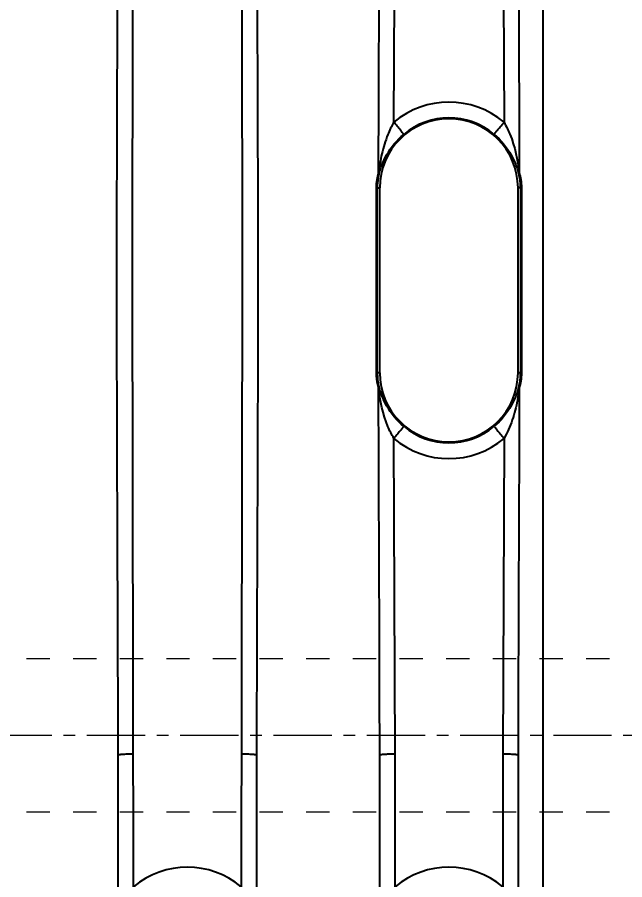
# Model space of a CAD drawing. Header units: millimetres. Extents: x 1147 to 12155, y -6137 to -4403.
# Drawn here: x 3959.4 to 3999.1, y -5354.2 to -5297.9 of the extents above; entities that cross this region are included whole.
import ezdxf

# ---------------------------------------------------------------- set-up
doc = ezdxf.new("R2010")
doc.units = ezdxf.units.MM
doc.header["$LTSCALE"] = 16.335
doc.header["$PDMODE"] = 3
doc.header["$PDSIZE"] = 0.3125
doc.linetypes.add('CENTER', pattern=[0.6, 0.375, -0.075, 0.075, -0.075])
doc.linetypes.add('HIDDEN', pattern=[0.2, 0.1, -0.1])
doc.layers.get('0').update_dxf_attribs({"linetype": 'CONTINUOUS'})
doc.layers.get('Defpoints').update_dxf_attribs({"linetype": 'CONTINUOUS'})
doc.layers.add('cool', color=153, linetype='HIDDEN', lineweight=9)
doc.styles.get("Standard").update_dxf_attribs({"font": 'txt', "width": 0.8})
doc.dimstyles.get("Standard").update_dxf_attribs({"dimtxt": 0.15625, "dimasz": 0.1875, "dimexe": 0.125, "dimexo": 0.0625, "dimtad": 0, "dimtih": 1, "dimtoh": 1, "dimdsep": 46, "dimtxsty": 'Standard', "dimcen": 0.09, "dimadec": 0, "dimazin": 0, "dimtp": 0.01, "dimtm": 0.01, "dimtfac": 1, "dimtofl": 0, "dimtmove": 0, "dimatfit": 3, "dimfxl": 0, "dimtolj": 1, "dimarcsym": 0})

# ---------------------------------------------------------------- blocks, each defined once
blk = doc.blocks.new('*D717')
at = {"color": 4, "lineweight": -2}
blk.add_line((3824.529, -5433.772), (3814.98, -5433.772), dxfattribs=at)
at = {"layer": 'Defpoints', "color": 0}
for p in [(4103.729, -5263.772), (3814.98, -5433.772), (3824.592, -5433.772)]:
    blk.add_point(p, dxfattribs=at)
at = {"color": 6, "insert": (3801.647, -5433.772), "char_height": 8, "attachment_point": 5}
blk.add_mtext('\\A1;170.00', dxfattribs=at)
blk = doc.blocks.new('*D718')
at = {"color": 4, "lineweight": -2}
blk.add_line((3847.666, -5468.772), (3814.98, -5468.772), dxfattribs=at)
at = {"layer": 'Defpoints', "color": 0}
for p in [(4103.729, -5263.772), (3814.98, -5468.772), (3847.729, -5468.772)]:
    blk.add_point(p, dxfattribs=at)
at = {"color": 6, "insert": (3800.58, -5468.772), "char_height": 8, "attachment_point": 5}
blk.add_mtext('\\A1;205.00', dxfattribs=at)
blk = doc.blocks.new('*D719')
at = {"color": 4, "lineweight": -2}
blk.add_line((3858.729, -5479.834), (3858.729, -5513.096), dxfattribs=at)
at = {"layer": 'Defpoints', "color": 0}
for p in [(4103.729, -5263.772), (3858.729, -5479.772), (3858.729, -5513.096)]:
    blk.add_point(p, dxfattribs=at)
at = {"color": 6, "insert": (3858.729, -5528.03), "char_height": 8, "attachment_point": 5, "rotation": 90}
blk.add_mtext('\\A1;245.00', dxfattribs=at)
blk = doc.blocks.new('*D720')
at = {"color": 4, "lineweight": -2}
blk.add_line((3993.729, -5274.535), (3993.729, -5513.096), dxfattribs=at)
at = {"layer": 'Defpoints', "color": 0}
for p in [(4103.729, -5263.772), (3993.729, -5274.473), (3993.729, -5513.096)]:
    blk.add_point(p, dxfattribs=at)
at = {"color": 6, "insert": (3993.729, -5525.363), "char_height": 8, "attachment_point": 5, "rotation": 90}
blk.add_mtext('\\A1;110.00', dxfattribs=at)
blk = doc.blocks.new('*D723')
at = {"color": 4, "lineweight": -2}
blk.add_line((3852.641, -5344.772), (3818.256, -5344.772), dxfattribs=at)
at = {"layer": 'Defpoints', "color": 0}
for p in [(4103.729, -5263.772), (3818.256, -5344.772), (3852.703, -5344.772)]:
    blk.add_point(p, dxfattribs=at)
at = {"color": 6, "insert": (3807.59, -5344.772), "char_height": 8, "attachment_point": 5}
blk.add_mtext('\\A1;81.00', dxfattribs=at)
blk = doc.blocks.new('37')
at = {"layer": 'cool', "ltscale": 0.932966}
for p, q in [((734.334, -76), (1170, -76)), ((734.334, -86), (1170, -86))]:
    blk.add_line(p, q, dxfattribs=at)
at = {"layer": 'cool', "color": 1, "linetype": 'CENTER', "ltscale": 0.621977}
blk.add_line((720, -81), (1175, -81), dxfattribs=at)

msp = doc.modelspace()

# ---------------------------------------------------------------- linework, layer by layer
at = {"color": 7, "linetype": 'Continuous'}
for p, q in [((3966.919, -5315.08), (3966.981, -5275.484)), ((3974.019, -5275.483), (3974.081, -5315.08)), ((3983.994, -5304.76), (3984.074, -5284.167)), ((3991.113, -5284.167), (3991.193, -5304.76)), ((3982.856, -5321.113), (3982.856, -5309.047)), ((3982.856, -5309.047), (3983.08, -5309.047)), ((3982.908, -5321.113), (3982.908, -5309.047)), ((3983.08, -5321.113), (3983.08, -5309.047)), ((3992.107, -5309.047), (3992.107, -5321.113)), ((3992.331, -5309.047), (3992.107, -5309.047)), ((3992.279, -5309.047), (3992.279, -5321.113)), ((3992.331, -5309.047), (3992.331, -5321.113)), ((3966.981, -5354.675), (3966.919, -5315.08)), ((3974.081, -5315.08), (3974.019, -5354.676)), ((3983.08, -5321.113), (3982.856, -5321.113)), ((3992.331, -5321.113), (3992.107, -5321.113)), ((3984.074, -5345.992), (3983.994, -5325.399)), ((3991.193, -5325.399), (3991.113, -5345.992)), ((3965.975, -5358), (3965.975, -5346.057)), ((3975.025, -5346.057), (3975.025, -5358)), ((3983.069, -5358), (3983.069, -5346.057)), ((3984.074, -5354.676), (3984.074, -5345.992)), ((3991.113, -5345.992), (3991.113, -5354.675)), ((3992.118, -5346.057), (3992.118, -5358))]:
    msp.add_line(p, q, dxfattribs=at)
for centre, radius, start, end in [((3987.594, -5309.021), 5.578, 49.8132, 130.1875), ((3987.594, -5309.047), 4.514, 0, 180), ((3987.594, -5309.053), 4.581, 49.8878, 130.1197), ((3987.594, -5321.113), 4.514, 180, 0), ((3987.594, -5321.106), 4.581, 229.8891, 310.1187), ((3987.594, -5321.138), 5.578, 229.8108, 310.1879), ((3970.5, -5358.868), 5.474, 49.9885, 130.0096), ((3987.594, -5358.868), 5.474, 49.992, 130.0096)]:
    msp.add_arc(centre, radius, start, end, dxfattribs=at)
for points, knots in [([(3965.975, -5346.057), (3965.975, -5340.896), (3965.925, -5330.57), (3965.881, -5315.08), (3965.925, -5299.589), (3965.975, -5289.263), (3965.975, -5284.102)], [0, 0, 0, 0, 0.249913, 0.5, 0.750087, 1, 1, 1, 1]), ([(3975.025, -5284.102), (3975.025, -5289.263), (3975.075, -5299.589), (3975.12, -5315.079), (3975.075, -5330.57), (3975.025, -5340.896), (3975.025, -5346.057)], [0, 0, 0, 0, 0.249913, 0.499999, 0.750086, 1, 1, 1, 1]), ([(3982.996, -5308.074), (3983, -5306.076), (3983.025, -5298.085), (3983.069, -5290.094), (3983.069, -5284.102)], [0, 0, 0, 0, 0.250107, 1, 1, 1, 1]), ([(3992.118, -5284.102), (3992.118, -5286.099), (3992.135, -5294.09), (3992.178, -5302.08), (3992.191, -5308.074)], [0, 0, 0, 0, 0.249867, 1, 1, 1, 1]), ([(3983.994, -5304.76), (3983.842, -5305.017), (3983.521, -5305.685), (3983.18, -5306.801), (3983.048, -5307.654), (3982.995, -5308.074)], [0, 0, 0, 0, 0.25755, 0.635353, 1, 1, 1, 1]), ([(3984.642, -5305.549), (3984.638, -5305.54), (3984.615, -5305.514), (3984.574, -5305.458), (3984.508, -5305.378), (3984.387, -5305.23), (3984.214, -5305.021), (3984.069, -5304.848), (3983.994, -5304.76)], [0, 0, 0, 0, 0.030713, 0.100024, 0.203303, 0.335882, 0.662039, 1, 1, 1, 1]), ([(3990.545, -5305.549), (3990.55, -5305.54), (3990.572, -5305.514), (3990.635, -5305.43), (3990.763, -5305.276), (3990.958, -5305.039), (3991.109, -5304.86), (3991.193, -5304.76)], [0, 0, 0, 0, 0.030527, 0.097781, 0.31213, 0.615842, 1, 1, 1, 1]), ([(3991.193, -5304.76), (3991.342, -5305.011), (3991.849, -5306.058), (3992.088, -5307.213), (3992.191, -5308.074)], [0, 0, 0, 0, 0.251598, 1, 1, 1, 1]), ([(3982.998, -5308.247), (3983.11, -5307.775), (3983.492, -5306.763), (3984.196, -5305.924), (3984.642, -5305.55)], [0, 0, 0, 0, 0.454132, 1, 1, 1, 1]), ([(3990.545, -5305.549), (3990.991, -5305.924), (3991.545, -5306.589), (3991.999, -5307.559), (3992.134, -5308.028), (3992.189, -5308.247)], [0, 0, 0, 0, 0.545273, 0.788446, 1, 1, 1, 1]), ([(3982.856, -5309.047), (3982.86, -5308.86), (3982.878, -5308.53), (3982.956, -5308.21), (3982.996, -5308.074)], [0, 0, 0, 0, 0.569463, 1, 1, 1, 1]), ([(3992.191, -5308.074), (3992.231, -5308.21), (3992.31, -5308.53), (3992.328, -5308.86), (3992.331, -5309.047)], [0, 0, 0, 0, 0.430593, 1, 1, 1, 1]), ([(3982.998, -5308.247), (3982.985, -5308.297), (3982.93, -5308.56), (3982.908, -5308.83), (3982.908, -5309.047)], [0, 0, 0, 0, 0.195153, 1, 1, 1, 1]), ([(3992.279, -5309.047), (3992.279, -5308.896), (3992.26, -5308.627), (3992.219, -5308.361), (3992.189, -5308.247)], [0, 0, 0, 0, 0.561876, 1, 1, 1, 1]), ([(3982.996, -5322.085), (3982.977, -5322.025), (3982.892, -5321.708), (3982.856, -5321.378), (3982.856, -5321.113)], [0, 0, 0, 0, 0.190136, 1, 1, 1, 1]), ([(3982.908, -5321.113), (3982.908, -5321.263), (3982.927, -5321.532), (3982.969, -5321.798), (3982.998, -5321.912)], [0, 0, 0, 0, 0.56169, 1, 1, 1, 1]), ([(3992.189, -5321.912), (3992.219, -5321.798), (3992.26, -5321.532), (3992.279, -5321.263), (3992.279, -5321.113)], [0, 0, 0, 0, 0.438339, 1, 1, 1, 1]), ([(3992.331, -5321.113), (3992.328, -5321.299), (3992.309, -5321.629), (3992.231, -5321.949), (3992.191, -5322.085)], [0, 0, 0, 0, 0.569386, 1, 1, 1, 1]), ([(3983.069, -5346.057), (3983.069, -5344.06), (3983.053, -5336.069), (3983.009, -5328.079), (3982.996, -5322.085)], [0, 0, 0, 0, 0.249867, 1, 1, 1, 1]), ([(3983.994, -5325.399), (3983.846, -5325.148), (3983.338, -5324.101), (3983.099, -5322.946), (3982.996, -5322.085)], [0, 0, 0, 0, 0.251598, 1, 1, 1, 1]), ([(3984.642, -5324.61), (3984.195, -5324.236), (3983.641, -5323.57), (3983.189, -5322.599), (3983.052, -5322.132), (3982.998, -5321.912)], [0, 0, 0, 0, 0.545415, 0.78852, 1, 1, 1, 1]), ([(3992.189, -5321.912), (3992.135, -5322.132), (3991.999, -5322.599), (3991.546, -5323.57), (3990.991, -5324.234), (3990.546, -5324.609)], [0, 0, 0, 0, 0.211558, 0.454763, 1, 1, 1, 1]), ([(3992.191, -5322.085), (3992.158, -5322.359), (3992.058, -5323.073), (3991.772, -5324.202), (3991.417, -5325.021), (3991.193, -5325.399)], [0, 0, 0, 0, 0.238047, 0.621071, 1, 1, 1, 1]), ([(3992.191, -5322.085), (3992.187, -5324.083), (3992.162, -5332.074), (3992.118, -5340.065), (3992.118, -5346.057)], [0, 0, 0, 0, 0.250107, 1, 1, 1, 1]), ([(3984.642, -5324.61), (3984.638, -5324.619), (3984.616, -5324.645), (3984.552, -5324.729), (3984.424, -5324.883), (3984.229, -5325.12), (3984.079, -5325.299), (3983.994, -5325.399)], [0, 0, 0, 0, 0.030527, 0.097781, 0.31213, 0.615839, 1, 1, 1, 1]), ([(3990.545, -5324.61), (3990.55, -5324.619), (3990.571, -5324.645), (3990.635, -5324.729), (3990.763, -5324.883), (3990.958, -5325.12), (3991.109, -5325.299), (3991.193, -5325.399)], [0, 0, 0, 0, 0.030473, 0.097654, 0.311715, 0.615734, 1, 1, 1, 1]), ([(3965.975, -5346.057), (3965.976, -5346.048), (3966.015, -5346.04), (3966.065, -5346.028), (3966.161, -5346.019), (3966.277, -5346.01), (3966.421, -5346.002), (3966.658, -5345.994), (3966.848, -5345.992), (3966.981, -5345.992)], [0, 0, 0, 0, 0.02568, 0.086859, 0.178734, 0.29696, 0.438498, 0.604665, 1, 1, 1, 1]), ([(3974.019, -5345.992), (3974.153, -5345.992), (3974.342, -5345.994), (3974.579, -5346.002), (3974.723, -5346.01), (3974.84, -5346.019), (3974.935, -5346.028), (3974.985, -5346.04), (3975.024, -5346.048), (3975.025, -5346.057)], [0, 0, 0, 0, 0.395335, 0.561502, 0.70304, 0.821266, 0.913141, 0.97432, 1, 1, 1, 1]), ([(3983.069, -5346.057), (3983.069, -5346.048), (3983.109, -5346.039), (3983.159, -5346.028), (3983.255, -5346.019), (3983.371, -5346.01), (3983.514, -5346.002), (3983.751, -5345.994), (3983.941, -5345.992), (3984.074, -5345.992)], [0, 0, 0, 0, 0.025145, 0.087056, 0.180852, 0.297035, 0.436393, 0.604588, 1, 1, 1, 1]), ([(3991.113, -5345.992), (3991.246, -5345.992), (3991.437, -5345.994), (3991.673, -5346.002), (3991.817, -5346.01), (3991.932, -5346.019), (3992.028, -5346.028), (3992.079, -5346.039), (3992.118, -5346.048), (3992.118, -5346.057)], [0, 0, 0, 0, 0.395412, 0.563607, 0.702965, 0.819148, 0.912944, 0.974855, 1, 1, 1, 1])]:
    msp.add_open_spline(points, degree=3, knots=knots, dxfattribs=at)
for points in [[(3982.996, -5308.074), (3983.004, -5308.131), (3983.005, -5308.19), (3982.998, -5308.246)], [(3992.189, -5308.247), (3992.182, -5308.19), (3992.183, -5308.131), (3992.191, -5308.074)], [(3982.998, -5321.912), (3983.005, -5321.969), (3983.004, -5322.028), (3982.996, -5322.085)], [(3992.189, -5321.912), (3992.182, -5321.969), (3992.183, -5322.028), (3992.191, -5322.085)]]:
    msp.add_open_spline(points, degree=3, dxfattribs=at)

# ---------------------------------------------------------------- block references
msp.add_blockref('37', (3103.729, -5263.772))

# ---------------------------------------------------------------- dimensions: what is measured, and where the dimension line sits
for feature_location, offset, dtype, picture, middle in [((3847.729, -5468.772), (-32.749, 0), 0, '*D718', (3800.58, -5468.772)), ((3824.592, -5433.772), (-9.612, 0), 0, '*D717', (3801.647, -5433.772)), ((3852.703, -5344.772), (-34.447, 0), 0, '*D723', (3807.59, -5344.772)), ((3858.729, -5479.772), (0, -33.325), 1, '*D719', (3858.729, -5528.03)), ((3993.729, -5274.473), (0, -238.624), 1, '*D720', (3993.729, -5525.363))]:
    dim = msp.add_ordinate_dim(feature_location=feature_location, offset=offset, dtype=dtype, origin=(4103.729, -5263.772), dimstyle='Standard', override={"dimtxt": 8, "dimasz": 10, "dimgap": 0, "dimtih": 0, "dimtoh": 0, "dimzin": 0, "dimcen": 0, "dimclrd": 4, "dimclre": 4, "dimclrt": 6, "dimadec": 2, "dimtp": 0, "dimtm": 0, "dimtzin": 0})
    dim.commit()
    dim.dimension.update_dxf_attribs({"geometry": picture, "text_midpoint": middle})

doc.saveas('drawing.dxf')
